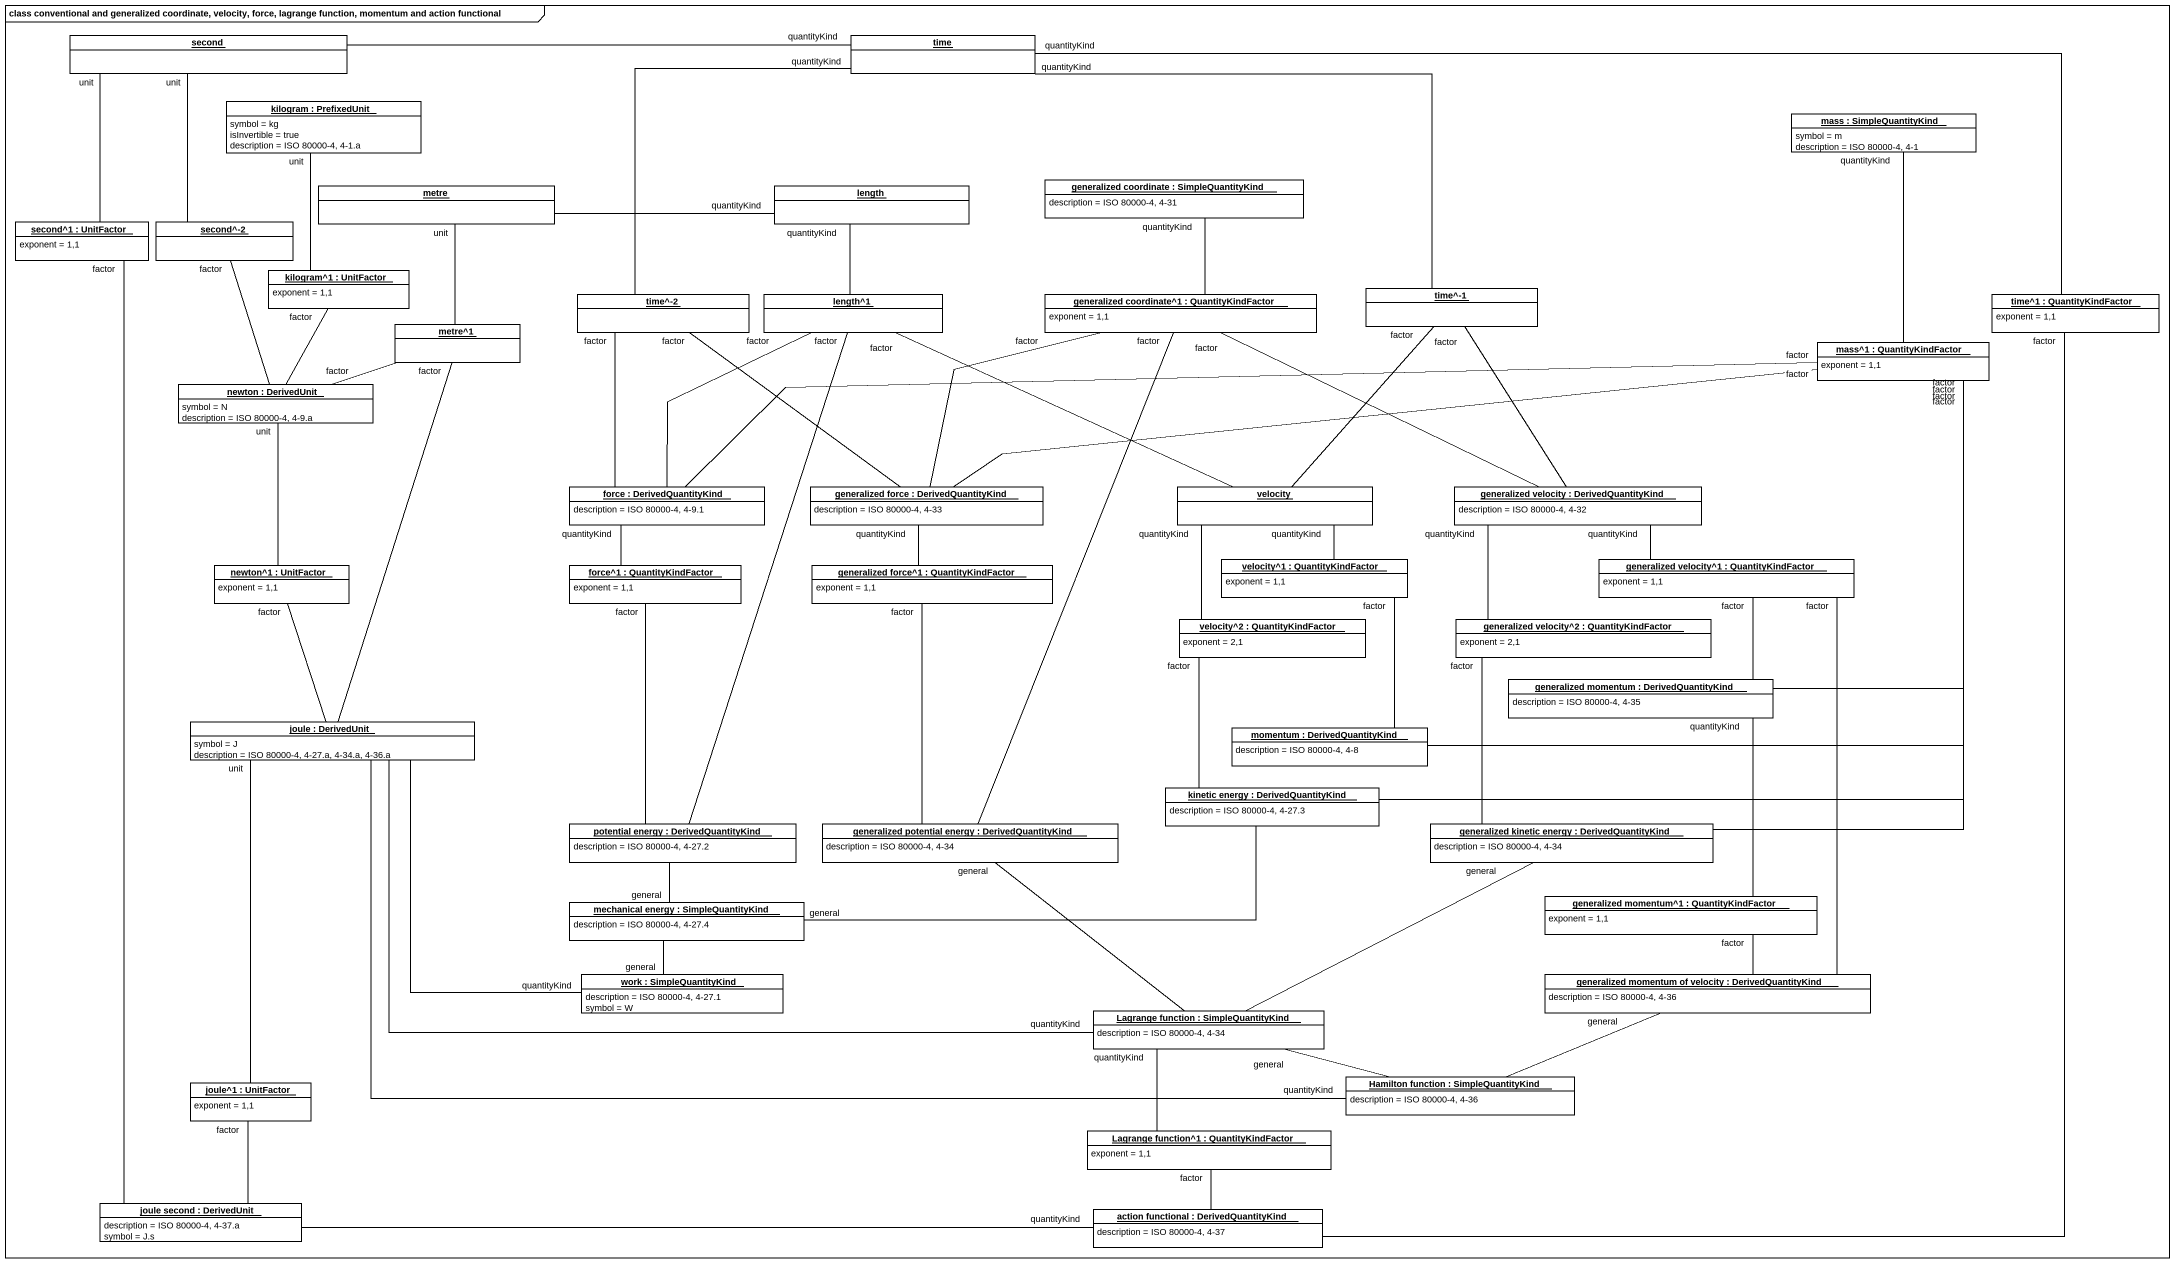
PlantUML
@startuml
mainframe class conventional and generalized coordinate, velocity, force, lagrange function, momentum and action functional
hide circle
hide empty members
object second #FFFFFF
object time #FFFFFF
object "kilogram : PrefixedUnit" as kilogram #FFFFFF {
  symbol = kg
  isInvertible = true
  description = ISO 80000-4, 4-1.a
}
object "mass : SimpleQuantityKind" as mass #FFFFFF {
  symbol = m
  description = ISO 80000-4, 4-1
}
object metre #FFFFFF
object length #FFFFFF
object "generalized coordinate : SimpleQuantityKind" as generalized_coordinate #FFFFFF {
  description = ISO 80000-4, 4-31
}
object "second^1 : UnitFactor" as second_1 #FFFFFF {
  exponent = 1,1
}
object "second^-2" as second_2 #FFFFFF
object "kilogram^1 : UnitFactor" as kilogram_1 #FFFFFF {
  exponent = 1,1
}
object "time^-2" as time_2 #FFFFFF
object "length^1" as length_1 #FFFFFF
object "generalized coordinate^1 : QuantityKindFactor" as generalized_coordinate_1 #FFFFFF {
  exponent = 1,1
}
object "time^-1" as time_1 #FFFFFF
object "time^1 : QuantityKindFactor" as time_1_2 #FFFFFF {
  exponent = 1,1
}
object "metre^1" as metre_1 #FFFFFF
object "mass^1 : QuantityKindFactor" as mass_1 #FFFFFF {
  exponent = 1,1
}
object "newton : DerivedUnit" as newton #FFFFFF {
  symbol = N
  description = ISO 80000-4, 4-9.a
}
object "force : DerivedQuantityKind" as force #FFFFFF {
  description = ISO 80000-4, 4-9.1
}
object "generalized force : DerivedQuantityKind" as generalized_force #FFFFFF {
  description = ISO 80000-4, 4-33
}
object velocity #FFFFFF
object "generalized velocity : DerivedQuantityKind" as generalized_velocity #FFFFFF {
  description = ISO 80000-4, 4-32
}
object "newton^1 : UnitFactor" as newton_1 #FFFFFF {
  exponent = 1,1
}
object "force^1 : QuantityKindFactor" as force_1 #FFFFFF {
  exponent = 1,1
}
object "generalized force^1 : QuantityKindFactor" as generalized_force_1 #FFFFFF {
  exponent = 1,1
}
object "velocity^1 : QuantityKindFactor" as velocity_1 #FFFFFF {
  exponent = 1,1
}
object "generalized velocity^1 : QuantityKindFactor" as generalized_velocity_1 #FFFFFF {
  exponent = 1,1
}
object "velocity^2 : QuantityKindFactor" as velocity_2 #FFFFFF {
  exponent = 2,1
}
object "generalized velocity^2 : QuantityKindFactor" as generalized_velocity_2 #FFFFFF {
  exponent = 2,1
}
object "generalized momentum : DerivedQuantityKind" as generalized_momentum #FFFFFF {
  description = ISO 80000-4, 4-35
}
object "joule : DerivedUnit" as joule #FFFFFF {
  symbol = J
  description = ISO 80000-4, 4-27.a, 4-34.a, 4-36.a
}
object "momentum : DerivedQuantityKind" as momentum #FFFFFF {
  description = ISO 80000-4, 4-8
}
object "potential energy : DerivedQuantityKind" as potential_energy #FFFFFF {
  description = ISO 80000-4, 4-27.2
}
object "generalized potential energy : DerivedQuantityKind" as generalized_potential_energy #FFFFFF {
  description = ISO 80000-4, 4-34
}
object "kinetic energy : DerivedQuantityKind" as kinetic_energy #FFFFFF {
  description = ISO 80000-4, 4-27.3
}
object "generalized kinetic energy : DerivedQuantityKind" as generalized_kinetic_energy #FFFFFF {
  description = ISO 80000-4, 4-34
}
object "mechanical energy : SimpleQuantityKind" as mechanical_energy #FFFFFF {
  description = ISO 80000-4, 4-27.4
}
object "generalized momentum^1 : QuantityKindFactor" as generalized_momentum_1 #FFFFFF {
  exponent = 1,1
}
object "work : SimpleQuantityKind" as work #FFFFFF {
  description = ISO 80000-4, 4-27.1
  symbol = W
}
object "generalized momentum of velocity : DerivedQuantityKind" as generalized_momentum_of #FFFFFF {
  description = ISO 80000-4, 4-36
}
object "Lagrange function : SimpleQuantityKind" as Lagrange_function #FFFFFF {
  description = ISO 80000-4, 4-34
}
object "joule^1 : UnitFactor" as joule_1 #FFFFFF {
  exponent = 1,1
}
object "Hamilton function : SimpleQuantityKind" as Hamilton_function #FFFFFF {
  description = ISO 80000-4, 4-36
}
object "Lagrange function^1 : QuantityKindFactor" as Lagrange_function_1 #FFFFFF {
  exponent = 1,1
}
object "joule second : DerivedUnit" as joule_second #FFFFFF {
  description = ISO 80000-4, 4-37.a
  symbol = J.s
}
object "action functional : DerivedQuantityKind" as action_functional #FFFFFF {
  description = ISO 80000-4, 4-37
}
second -right- time : quantityKind
second -- second_1 : unit
second -- second_2 : unit
time -- time_2 : quantityKind
time -right- time_1 : quantityKind
time -right- time_1_2 : quantityKind
kilogram -- kilogram_1 : unit
mass -- mass_1 : quantityKind
metre -right- length : quantityKind
metre -- metre_1 : unit
length -- length_1 : quantityKind
generalized_coordinate -- generalized_coordinate_1 : quantityKind
second_1 -- joule_second : factor
second_2 -- newton : factor
kilogram_1 -- newton : factor
time_2 -- force : factor
time_2 -- generalized_force : factor
length_1 -- force : factor
length_1 -right- velocity : factor
length_1 -- potential_energy : factor
generalized_coordinate_1 -- generalized_force : factor
generalized_coordinate_1 -right- generalized_velocity : factor
generalized_coordinate_1 -- generalized_potential_energy : factor
time_1 -- velocity : factor
time_1 -- generalized_velocity : factor
time_1_2 -- action_functional : factor
metre_1 -left- newton : factor
metre_1 -- joule : factor
mass_1 -left- force : factor
mass_1 -left- generalized_force : factor
mass_1 -- generalized_momentum : factor
mass_1 -- momentum : factor
mass_1 -- kinetic_energy : factor
mass_1 -- generalized_kinetic_energy : factor
newton -- newton_1 : unit
force -- force_1 : quantityKind
generalized_force -- generalized_force_1 : quantityKind
velocity -- velocity_1 : quantityKind
velocity -- velocity_2 : quantityKind
generalized_velocity -right- generalized_velocity_1 : quantityKind
generalized_velocity -- generalized_velocity_2 : quantityKind
newton_1 -- joule : factor
force_1 -- potential_energy : factor
generalized_force_1 -- generalized_potential_energy : factor
velocity_1 -- momentum : factor
generalized_velocity_1 -- generalized_momentum : factor
generalized_velocity_1 -- generalized_momentum_of : factor
velocity_2 -- kinetic_energy : factor
generalized_velocity_2 -- generalized_kinetic_energy : factor
generalized_momentum -- generalized_momentum_1 : quantityKind
joule -- work : quantityKind
joule -right- Lagrange_function : quantityKind
joule -- joule_1 : unit
joule -right- Hamilton_function : quantityKind
potential_energy -- mechanical_energy : general
kinetic_energy -left- mechanical_energy : general
mechanical_energy -- work : general
generalized_momentum_1 -- generalized_momentum_of : factor
Lagrange_function -up- generalized_potential_energy : general
Lagrange_function -right- generalized_kinetic_energy : general
Lagrange_function -- Lagrange_function_1 : quantityKind
joule_1 -- joule_second : factor
Hamilton_function -right- generalized_momentum_of : general
Hamilton_function -left- Lagrange_function : general
Lagrange_function_1 -- action_functional : factor
joule_second -right- action_functional : quantityKind
@enduml
